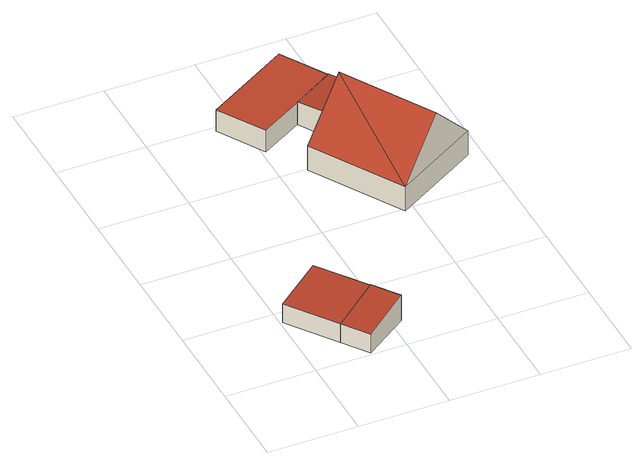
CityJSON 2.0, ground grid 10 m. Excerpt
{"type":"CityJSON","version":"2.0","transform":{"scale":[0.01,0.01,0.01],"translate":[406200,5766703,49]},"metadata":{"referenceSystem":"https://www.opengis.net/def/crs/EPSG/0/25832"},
"CityObjects":{
"building1":{"type":"Building","attributes":{"Gemeindeschluessel":"05566012","Geometrietyp2DReferenz":"3000","function":"51009_1611","roofType":"2100","measuredHeight":3.15},"geometry":[{"type":"Solid","lod":"2","boundaries":[[[[0,1,2,3]],[[4,5,1,0]],[[6,7,5,4]],[[3,2,7,6]],[[4,0,3,6]],[[1,5,7,2]]]],"semantics":{"surfaces":[{"type":"WallSurface"},{"type":"RoofSurface"},{"type":"GroundSurface"}],"values":[[0,0,0,0,1,2]]}}]},
"building2":{"type":"Building","attributes":{"Gemeindeschluessel":"05566012","Geometrietyp2DReferenz":"3000","function":"31001_1310","roofType":"2100","measuredHeight":3.17},"geometry":[{"type":"Solid","lod":"2","boundaries":[[[[8,7,9,10]],[[11,5,7,8]],[[12,13,5,11]],[[14,15,13,12]],[[10,9,15,14]],[[12,11,8,10,14]],[[7,5,13,15,9]]]],"semantics":{"surfaces":[{"type":"WallSurface"},{"type":"RoofSurface"},{"type":"GroundSurface"}],"values":[[0,0,0,0,0,1,2]]}}]},
"building3":{"type":"Building","attributes":{"Gemeindeschluessel":"05566012","Geometrietyp2DReferenz":"3000","function":"31001_2460","roofType":"1000","measuredHeight":2.7},"geometry":[{"type":"Solid","lod":"2","boundaries":[[[[16,17,18,19]],[[20,21,17,16]],[[22,23,21,20]],[[24,25,23,22]],[[19,18,25,24]],[[22,20,16,19,24]],[[17,21,23,25,18]]]],"semantics":{"surfaces":[{"type":"WallSurface"},{"type":"RoofSurface"},{"type":"GroundSurface"}],"values":[[0,0,0,0,0,1,2]]}}]},
"building4":{"type":"Building","attributes":{"Gemeindeschluessel":"05566012","Geometrietyp2DReferenz":"3000","function":"31001_1000"},"address":[{"country":"Germany","locality":"Greven","thoroughfareNumber":"53","thoroughfareName":"Sprakeler Str."}],"children":["building4-1","building4-2"]},
"building4-1":{"type":"BuildingPart","attributes":{"roofType":"2100","measuredHeight":3.07},"parents":["building4"],"geometry":[{"type":"Solid","lod":"2","boundaries":[[[[26,27,28,29,30]],[[31,32,27,26]],[[33,34,35,32,31]],[[31,26,30,33]],[[27,32,35,28]],[[30,29,34,33]],[[29,28,35,34]]]],"semantics":{"surfaces":[{"type":"WallSurface"},{"type":"RoofSurface"},{"type":"GroundSurface"},{"type":"ClosureSurface"}],"values":[[0,0,0,1,2,0,3]]}}]},
"building4-2":{"type":"BuildingPart","attributes":{"roofType":"3100","measuredHeight":8.84},"parents":["building4"],"geometry":[{"type":"Solid","lod":"2","boundaries":[[[[36,37,35,34]],[[38,39,37,36]],[[40,41,39,38]],[[36,42,38]],[[29,40,43,34]],[[42,36,34]],[[34,43,42]],[[38,42,43]],[[43,40,38]],[[37,39,41,28,35]],[[41,40,29,28]],[[28,29,34,35]]]],"semantics":{"surfaces":[{"type":"WallSurface"},{"type":"RoofSurface"},{"type":"GroundSurface"},{"type":"ClosureSurface"}],"values":[[0,0,0,0,0,1,1,1,1,2,0,3]]}}]}
},
"vertices":[
[517,1179,328],[517,1179,13],[21,837,13],[21,837,243],[900,649,328],[900,649,13],[407,297,243],[407,297,13],
[407,297,245],[611,12,13],[611,12,245],[900,649,329],[904,652,330],[904,652,13],[1108,367,330],[1108,367,13],
[734,3937,274],[734,3937,4],[1042,3419,4],[1042,3419,274],[1685,4497,274],[1685,4497,4],[1991,3980,274],[1991,3980,4],[1518,3694,274],[1518,3694,4],
[1518,3694,285],[1518,3694,1],[1774,3266,1],[1774,3266,306],[1774,3266,308],[1991,3980,285],[1991,3980,1],[2247,3547,308],[2247,3547,306],[2247,3547,1],
[2849,2530,306],[2849,2530,1],[1899,1970,306],[1899,1970,1],[1297,2983,306],[1297,2983,1],[2374,2250,885],[1772,3265,885]
]}
